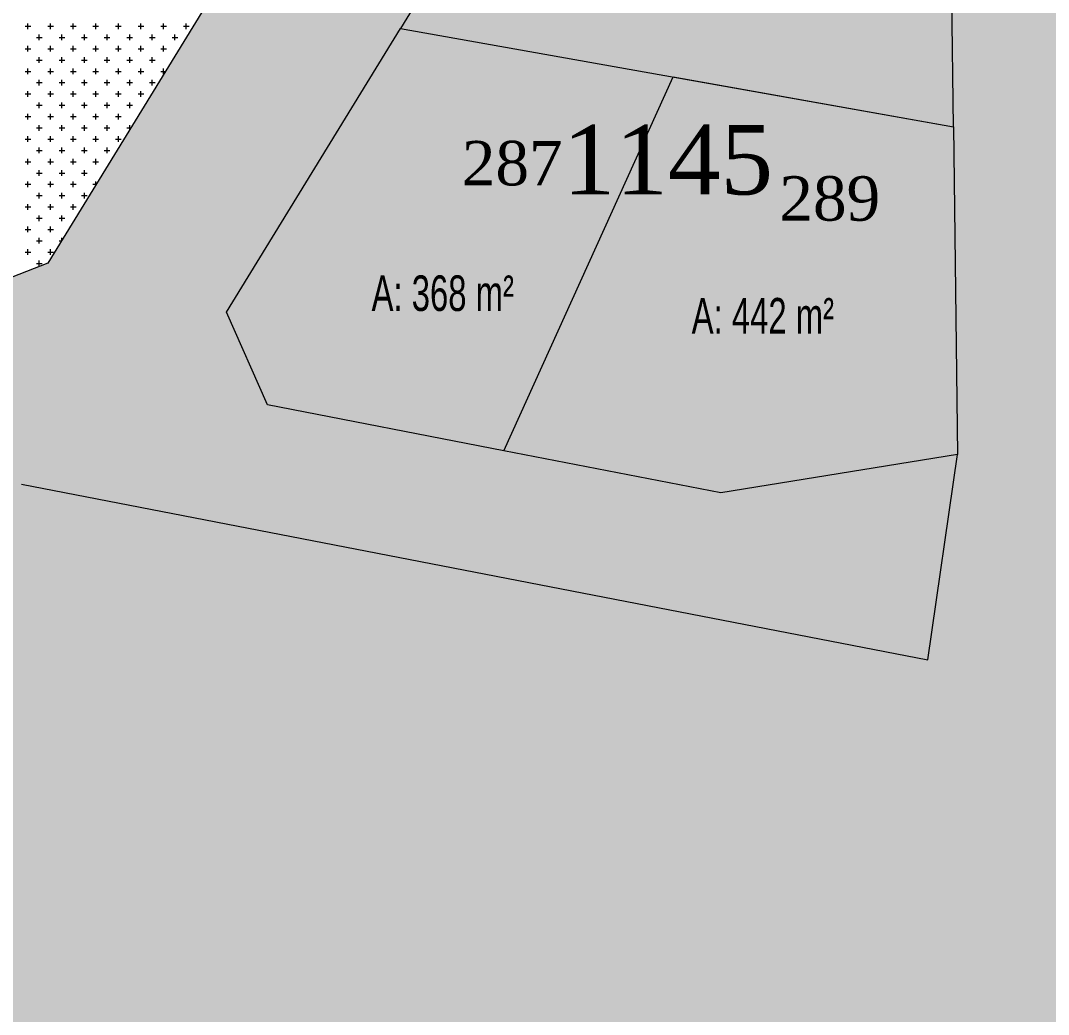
# Model space of a CAD drawing. Header units: metres. Extents: x 476631 to 477421, y 4483749 to 4484052.
# Drawn here: x 477242.9 to 477300.6, y 4483868.7 to 4483924.5 of the extents above; entities that cross this region are included whole.
import ezdxf

# ---------------------------------------------------------------- set-up
doc = ezdxf.new("R2010")
doc.units = ezdxf.units.M
for name, color, linetype, lineweight in [('M2', 1, 'Continuous', 25), ('PL_PARK', 97, 'Continuous', 0), ('serbest', 10, 'Continuous', 0), ('TK_PARSEL', 1, 'Continuous', 0), ('ZC_7', 18, 'Continuous', 0)]:
    doc.layers.add(name, color=color, linetype=linetype, lineweight=lineweight)
doc.styles.add('M2', font='', dxfattribs={"width": 0.9, "height": 12})
doc.styles.get("Standard").update_dxf_attribs({"font": 'TimesNewRoman.ttf'})
doc.styles.get('M2').set_extended_font_data('Swis721 LtCn BT')

msp = doc.modelspace()

# ---------------------------------------------------------------- hatches: boundary and pattern name
at = {"layer": 'serbest', "true_color": 0x636466}
h = msp.add_hatch(color=251, dxfattribs=at)
h.dxf.hatch_style = 1
h.paths.add_polyline_path([(477272.353, 4483937.381), (477278.394, 4483947.251), (477257.547, 4483950.056), (477259.311, 4483947.846), (477257.579, 4483932.398), (477244.421, 4483910.901), (477254.463, 4483908.153)])
at = {"layer": 'serbest'}
h = msp.add_hatch(color=4, dxfattribs=at)
h.dxf.hatch_style = 1
h.paths.add_polyline_path([(477295.12, 4483933.404), (477295.119, 4483933.404), (477295.12, 4483933.456), (477272.353, 4483937.381), (477264.229, 4483924.108), (477295.301, 4483918.566)])
h = msp.add_hatch(color=14, dxfattribs=at)
h.dxf.hatch_style = 1
h.paths.add_polyline_path([(477279.547, 4483921.376), (477264.229, 4483924.108), (477254.463, 4483908.153), (477256.761, 4483902.936), (477270.04, 4483900.354)])
h = msp.add_hatch(color=14, dxfattribs=at)
h.dxf.hatch_style = 1
h.paths.add_polyline_path([(477295.301, 4483918.566), (477279.547, 4483921.376), (477270.04, 4483900.354), (477282.228, 4483897.985), (477295.524, 4483900.155)])
at = {"layer": 'serbest', "true_color": 0x636466}
h = msp.add_hatch(color=251, dxfattribs=at)
h.dxf.hatch_style = 1
h.paths.add_polyline_path([(477256.761, 4483902.936), (477254.463, 4483908.153), (477244.421, 4483910.901), (477218.091, 4483900.801), (477221.672, 4483891.465), (477239.114, 4483898.155), (477242.941, 4483898.49)])
h = msp.add_hatch(color=251, dxfattribs=at)
h.dxf.hatch_style = 1
h.paths.add_polyline_path([(477295.525, 4483900.123), (477295.524, 4483900.155), (477282.228, 4483897.985), (477270.04, 4483900.354), (477256.761, 4483902.936), (477242.941, 4483898.49), (477293.856, 4483888.608)])
at = {"layer": 'TK_PARSEL', "true_color": 0x136734}
h = msp.add_hatch(color=116, dxfattribs=at)
h.dxf.hatch_style = 1
h.paths.add_polyline_path([(477325.701, 4483927.832), (477295.12, 4483933.456), (477295.303, 4483918.566), (477295.529, 4483900.156), (477293.856, 4483888.608), (477310.3, 4483871.581), (477293.318, 4483824.593), (477304.361, 4483819.42)])
h = msp.add_hatch(color=116, dxfattribs=at)
h.dxf.hatch_style = 1
h.paths.add_polyline_path([(477293.856, 4483888.608), (477242.941, 4483898.49), (477239.114, 4483898.155), (477239.11, 4483898.154), (477227.122, 4483868.421), (477230.146, 4483867.519), (477246.269, 4483859.335), (477256.296, 4483857.09), (477260.598, 4483856.127), (477271.1, 4483856.06), (477279.105, 4483856.009), (477280.268, 4483856.001), (477286.325, 4483858.137), (477291.531, 4483859.973), (477302.475, 4483867.147), (477310.3, 4483871.581)])

# ---------------------------------------------------------------- linework, layer by layer
at = {"layer": 'PL_PARK', "color": 3}
for p, q in [((477257.579, 4483932.398), (477244.421, 4483910.901)), ((477244.421, 4483910.901), (477224.256, 4483903.167))]:
    msp.add_line(p, q, dxfattribs=at)
at = {"layer": 'PL_PARK', "color": 3, "linetype": 'Continuous'}
for p, q in [((477243.14, 4483924.23), (477243.458, 4483924.23)), ((477243.299, 4483924.071), (477243.299, 4483924.389)), ((477244.41, 4483924.23), (477244.727, 4483924.23)), ((477244.569, 4483924.071), (477244.569, 4483924.389)), ((477245.68, 4483924.23), (477245.998, 4483924.23)), ((477245.839, 4483924.071), (477245.839, 4483924.389)), ((477246.95, 4483924.23), (477247.268, 4483924.23)), ((477247.109, 4483924.071), (477247.109, 4483924.389)), ((477248.22, 4483924.23), (477248.538, 4483924.23)), ((477248.379, 4483924.071), (477248.379, 4483924.389)), ((477249.49, 4483924.23), (477249.808, 4483924.23)), ((477249.649, 4483924.071), (477249.649, 4483924.389)), ((477250.76, 4483924.23), (477251.078, 4483924.23)), ((477250.919, 4483924.071), (477250.919, 4483924.389)), ((477252.03, 4483924.23), (477252.348, 4483924.23)), ((477252.189, 4483924.071), (477252.189, 4483924.389)), ((477243.775, 4483923.595), (477244.092, 4483923.595)), ((477243.934, 4483923.436), (477243.934, 4483923.754)), ((477245.045, 4483923.595), (477245.362, 4483923.595)), ((477245.204, 4483923.436), (477245.204, 4483923.754)), ((477246.315, 4483923.595), (477246.632, 4483923.595)), ((477246.474, 4483923.436), (477246.474, 4483923.754)), ((477247.585, 4483923.595), (477247.902, 4483923.595)), ((477247.744, 4483923.436), (477247.744, 4483923.754)), ((477248.855, 4483923.595), (477249.172, 4483923.595)), ((477249.014, 4483923.436), (477249.014, 4483923.754)), ((477250.125, 4483923.595), (477250.442, 4483923.595)), ((477250.284, 4483923.436), (477250.284, 4483923.754)), ((477251.395, 4483923.595), (477251.712, 4483923.595)), ((477251.554, 4483923.436), (477251.554, 4483923.754)), ((477243.14, 4483922.96), (477243.458, 4483922.96)), ((477243.299, 4483922.801), (477243.299, 4483923.119)), ((477244.41, 4483922.96), (477244.727, 4483922.96)), ((477244.569, 4483922.801), (477244.569, 4483923.119)), ((477245.68, 4483922.96), (477245.998, 4483922.96)), ((477245.839, 4483922.801), (477245.839, 4483923.119)), ((477246.95, 4483922.96), (477247.268, 4483922.96)), ((477247.109, 4483922.801), (477247.109, 4483923.119)), ((477248.22, 4483922.96), (477248.538, 4483922.96)), ((477248.379, 4483922.801), (477248.379, 4483923.119)), ((477249.49, 4483922.96), (477249.808, 4483922.96)), ((477249.649, 4483922.801), (477249.649, 4483923.119)), ((477250.76, 4483922.96), (477251.078, 4483922.96)), ((477250.919, 4483922.801), (477250.919, 4483923.119)), ((477243.775, 4483922.325), (477244.092, 4483922.325)), ((477243.934, 4483922.166), (477243.934, 4483922.484)), ((477245.045, 4483922.325), (477245.362, 4483922.325)), ((477245.204, 4483922.166), (477245.204, 4483922.484)), ((477246.315, 4483922.325), (477246.632, 4483922.325)), ((477246.474, 4483922.166), (477246.474, 4483922.484)), ((477247.585, 4483922.325), (477247.902, 4483922.325)), ((477247.744, 4483922.166), (477247.744, 4483922.484)), ((477248.855, 4483922.325), (477249.172, 4483922.325)), ((477249.014, 4483922.166), (477249.014, 4483922.484)), ((477250.125, 4483922.325), (477250.442, 4483922.325)), ((477250.284, 4483922.166), (477250.284, 4483922.484)), ((477251.395, 4483922.325), (477251.413, 4483922.325)), ((477243.14, 4483921.69), (477243.458, 4483921.69)), ((477243.299, 4483921.531), (477243.299, 4483921.849)), ((477244.41, 4483921.69), (477244.727, 4483921.69)), ((477244.569, 4483921.531), (477244.569, 4483921.849)), ((477245.68, 4483921.69), (477245.998, 4483921.69)), ((477245.839, 4483921.531), (477245.839, 4483921.849)), ((477246.95, 4483921.69), (477247.268, 4483921.69)), ((477247.109, 4483921.531), (477247.109, 4483921.849)), ((477248.22, 4483921.69), (477248.538, 4483921.69)), ((477248.379, 4483921.531), (477248.379, 4483921.849)), ((477249.49, 4483921.69), (477249.808, 4483921.69)), ((477249.649, 4483921.531), (477249.649, 4483921.849)), ((477250.76, 4483921.69), (477251.025, 4483921.69)), ((477250.919, 4483921.531), (477250.919, 4483921.849)), ((477243.775, 4483921.055), (477244.092, 4483921.055)), ((477243.934, 4483920.896), (477243.934, 4483921.214)), ((477245.045, 4483921.055), (477245.362, 4483921.055)), ((477245.204, 4483920.896), (477245.204, 4483921.214)), ((477246.315, 4483921.055), (477246.632, 4483921.055)), ((477246.474, 4483920.896), (477246.474, 4483921.214)), ((477247.585, 4483921.055), (477247.902, 4483921.055)), ((477247.744, 4483920.896), (477247.744, 4483921.214)), ((477248.855, 4483921.055), (477249.172, 4483921.055)), ((477249.014, 4483920.896), (477249.014, 4483921.214)), ((477250.125, 4483921.055), (477250.442, 4483921.055)), ((477250.284, 4483920.896), (477250.284, 4483921.214)), ((477243.299, 4483920.261), (477243.299, 4483920.579)), ((477244.569, 4483920.261), (477244.569, 4483920.579)), ((477245.839, 4483920.261), (477245.839, 4483920.579)), ((477247.109, 4483920.261), (477247.109, 4483920.579)), ((477248.379, 4483920.261), (477248.379, 4483920.579)), ((477249.649, 4483920.261), (477249.649, 4483920.579)), ((477243.14, 4483920.42), (477243.458, 4483920.42)), ((477243.934, 4483919.626), (477243.934, 4483919.944)), ((477244.41, 4483920.42), (477244.727, 4483920.42)), ((477245.204, 4483919.626), (477245.204, 4483919.944)), ((477245.68, 4483920.42), (477245.998, 4483920.42)), ((477246.474, 4483919.626), (477246.474, 4483919.944)), ((477246.95, 4483920.42), (477247.268, 4483920.42)), ((477247.744, 4483919.626), (477247.744, 4483919.944)), ((477248.22, 4483920.42), (477248.538, 4483920.42)), ((477249.014, 4483919.626), (477249.014, 4483919.944)), ((477249.49, 4483920.42), (477249.808, 4483920.42)), ((477243.299, 4483918.991), (477243.299, 4483919.309)), ((477243.775, 4483919.785), (477244.092, 4483919.785)), ((477244.569, 4483918.991), (477244.569, 4483919.309)), ((477245.045, 4483919.785), (477245.362, 4483919.785)), ((477245.839, 4483918.991), (477245.839, 4483919.309)), ((477246.315, 4483919.785), (477246.632, 4483919.785)), ((477247.109, 4483918.991), (477247.109, 4483919.309)), ((477247.585, 4483919.785), (477247.902, 4483919.785)), ((477248.379, 4483918.991), (477248.379, 4483919.309)), ((477248.855, 4483919.785), (477249.172, 4483919.785)), ((477243.14, 4483919.15), (477243.458, 4483919.15)), ((477244.41, 4483919.15), (477244.727, 4483919.15)), ((477245.68, 4483919.15), (477245.998, 4483919.15)), ((477246.95, 4483919.15), (477247.268, 4483919.15)), ((477248.22, 4483919.15), (477248.538, 4483919.15)), ((477243.775, 4483918.515), (477244.092, 4483918.515)), ((477243.934, 4483918.356), (477243.934, 4483918.674)), ((477245.045, 4483918.515), (477245.362, 4483918.515)), ((477245.204, 4483918.356), (477245.204, 4483918.674)), ((477246.315, 4483918.515), (477246.632, 4483918.515)), ((477246.474, 4483918.356), (477246.474, 4483918.674)), ((477247.585, 4483918.515), (477247.902, 4483918.515)), ((477247.744, 4483918.356), (477247.744, 4483918.674)), ((477248.855, 4483918.515), (477249.081, 4483918.515)), ((477249.014, 4483918.405), (477249.014, 4483918.674)), ((477243.14, 4483917.88), (477243.458, 4483917.88)), ((477243.299, 4483917.721), (477243.299, 4483918.039)), ((477244.41, 4483917.88), (477244.727, 4483917.88)), ((477244.569, 4483917.721), (477244.569, 4483918.039)), ((477245.68, 4483917.88), (477245.998, 4483917.88)), ((477245.839, 4483917.721), (477245.839, 4483918.039)), ((477246.95, 4483917.88), (477247.268, 4483917.88)), ((477247.109, 4483917.721), (477247.109, 4483918.039)), ((477248.22, 4483917.88), (477248.538, 4483917.88)), ((477248.379, 4483917.721), (477248.379, 4483918.039)), ((477243.775, 4483917.245), (477244.092, 4483917.245)), ((477243.934, 4483917.086), (477243.934, 4483917.404)), ((477245.045, 4483917.245), (477245.362, 4483917.245)), ((477245.204, 4483917.086), (477245.204, 4483917.404)), ((477246.315, 4483917.245), (477246.632, 4483917.245)), ((477246.474, 4483917.086), (477246.474, 4483917.404)), ((477247.585, 4483917.245), (477247.902, 4483917.245)), ((477247.744, 4483917.086), (477247.744, 4483917.404)), ((477243.14, 4483916.61), (477243.458, 4483916.61)), ((477243.299, 4483916.451), (477243.299, 4483916.769)), ((477244.41, 4483916.61), (477244.727, 4483916.61)), ((477244.569, 4483916.451), (477244.569, 4483916.769)), ((477245.68, 4483916.61), (477245.998, 4483916.61)), ((477245.839, 4483916.451), (477245.839, 4483916.769)), ((477246.95, 4483916.61), (477247.268, 4483916.61)), ((477247.109, 4483916.451), (477247.109, 4483916.769)), ((477243.775, 4483915.975), (477244.092, 4483915.975)), ((477243.934, 4483915.816), (477243.934, 4483916.134)), ((477245.045, 4483915.975), (477245.362, 4483915.975)), ((477245.204, 4483915.816), (477245.204, 4483916.134)), ((477246.315, 4483915.975), (477246.632, 4483915.975)), ((477246.474, 4483915.816), (477246.474, 4483916.134)), ((477243.14, 4483915.34), (477243.458, 4483915.34)), ((477243.299, 4483915.181), (477243.299, 4483915.499)), ((477244.41, 4483915.34), (477244.727, 4483915.34)), ((477244.569, 4483915.181), (477244.569, 4483915.499)), ((477245.68, 4483915.34), (477245.998, 4483915.34)), ((477245.839, 4483915.181), (477245.839, 4483915.499)), ((477246.95, 4483915.34), (477247.138, 4483915.34)), ((477247.109, 4483915.292), (477247.109, 4483915.499)), ((477243.775, 4483914.705), (477244.092, 4483914.705)), ((477243.934, 4483914.546), (477243.934, 4483914.864)), ((477245.045, 4483914.705), (477245.362, 4483914.705)), ((477245.204, 4483914.546), (477245.204, 4483914.864)), ((477246.315, 4483914.705), (477246.632, 4483914.705)), ((477246.474, 4483914.546), (477246.474, 4483914.864)), ((477243.299, 4483913.911), (477243.299, 4483914.229)), ((477244.569, 4483913.911), (477244.569, 4483914.229)), ((477245.839, 4483913.911), (477245.839, 4483914.229)), ((477243.14, 4483914.07), (477243.458, 4483914.07)), ((477243.934, 4483913.276), (477243.934, 4483913.594)), ((477244.41, 4483914.07), (477244.727, 4483914.07)), ((477245.204, 4483913.276), (477245.204, 4483913.594)), ((477245.68, 4483914.07), (477245.998, 4483914.07)), ((477243.299, 4483912.641), (477243.299, 4483912.959)), ((477243.775, 4483913.435), (477244.092, 4483913.435)), ((477244.569, 4483912.641), (477244.569, 4483912.959)), ((477245.045, 4483913.435), (477245.362, 4483913.435)), ((477243.14, 4483912.8), (477243.458, 4483912.8)), ((477244.41, 4483912.8), (477244.727, 4483912.8)), ((477243.775, 4483912.165), (477244.092, 4483912.165)), ((477243.934, 4483912.006), (477243.934, 4483912.324)), ((477245.045, 4483912.165), (477245.195, 4483912.165)), ((477245.204, 4483912.18), (477245.204, 4483912.324)), ((477243.14, 4483911.53), (477243.458, 4483911.53)), ((477243.299, 4483911.371), (477243.299, 4483911.689)), ((477244.41, 4483911.53), (477244.727, 4483911.53)), ((477244.569, 4483911.371), (477244.569, 4483911.689)), ((477243.775, 4483910.895), (477244.092, 4483910.895)), ((477243.934, 4483910.736), (477243.934, 4483911.054))]:
    msp.add_line(p, q, dxfattribs=at)
at = {"layer": 'serbest'}
msp.add_line((477293.856, 4483888.608, 218.1), (477295.529, 4483900.156), dxfattribs=at)
at = {"layer": 'TK_PARSEL'}
for p, q in [((477278.394, 4483947.251), (477264.229, 4483924.108)), ((477295.303, 4483918.566), (477295.12, 4483933.456)), ((477264.229, 4483924.108), (477295.303, 4483918.566)), ((477264.229, 4483924.108), (477295.303, 4483918.566)), ((477264.229, 4483924.108), (477264.229, 4483924.108)), ((477270.04, 4483900.354), (477279.547, 4483921.376)), ((477279.547, 4483921.376), (477295.303, 4483918.566)), ((477279.547, 4483921.376), (477295.303, 4483918.566)), ((477295.303, 4483918.566), (477295.529, 4483900.156)), ((477256.761, 4483902.936), (477254.463, 4483908.153)), ((477254.463, 4483908.153), (477254.463, 4483908.153)), ((477270.04, 4483900.354), (477256.761, 4483902.936)), ((477282.228, 4483897.985), (477270.04, 4483900.354)), ((477270.04, 4483900.354), (477270.04, 4483900.354)), ((477295.529, 4483900.156), (477282.228, 4483897.985))]:
    msp.add_line(p, q, dxfattribs=at)
at = {"layer": 'TK_PARSEL', "color": 2}
msp.add_line((477254.463, 4483908.153), (477264.229, 4483924.108), dxfattribs=at)
at = {"layer": 'ZC_7'}
msp.add_line((477242.941, 4483898.49, 218.1), (477293.856, 4483888.608, 218.1), dxfattribs=at)
msp.add_line((477242.941, 4483898.49, 218.1), (477293.856, 4483888.608, 218.1), dxfattribs=at)
msp.add_line((477242.941, 4483898.49, 218.1), (477293.856, 4483888.608, 218.1), dxfattribs=at)
msp.add_line((477242.941, 4483898.49, 218.1), (477293.856, 4483888.608, 218.1), dxfattribs=at)

# ---------------------------------------------------------------- texts
at = {"layer": 'M2', "color": 14, "style": 'M2', "width": 0.9}
for s, p in [('A: 368 m²', (477262.606, 4483908.219)), ('A: 442 m²', (477280.594, 4483906.95))]:
    msp.add_text(s, height=2, dxfattribs=at).set_placement(p)
at = {"layer": 'serbest', "color": 5, "insert": (477273.347, 4483918.684), "char_height": 3.9129, "attachment_point": 1}
msp.add_mtext_dynamic_manual_height_columns('1145', width=31.40198, gutter_width=19.564, heights=[0], dxfattribs=at)
at = {"layer": 'serbest', "char_height": 2.5, "attachment_point": 1}
for s, insert in [('287', (477267.679, 4483917.779)), ('289', (477285.523, 4483915.797))]:
    msp.add_mtext_dynamic_manual_height_columns(s, width=11.84476, gutter_width=12.5, heights=[0], dxfattribs=dict(at, insert=insert))

doc.saveas('drawing.dxf')
